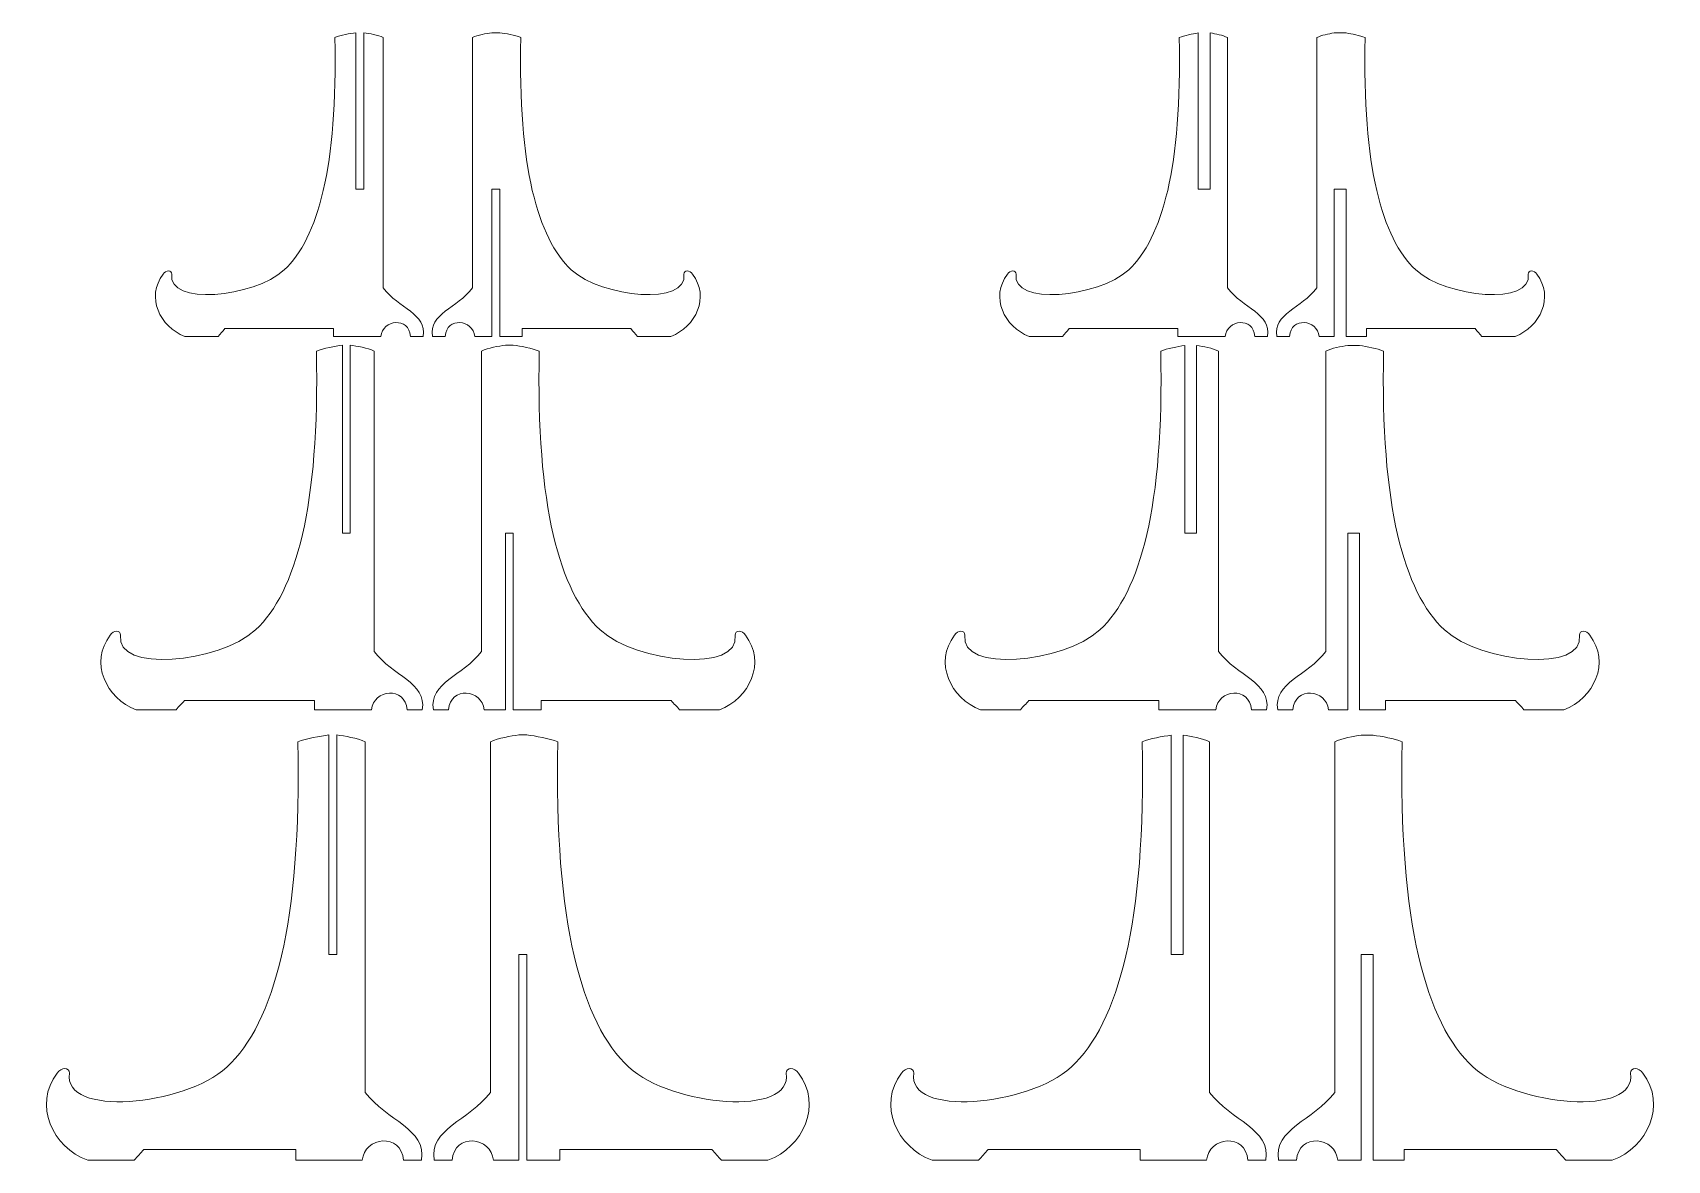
# Model space of a CAD drawing. Header units: millimetres. Extents: x -1046 to 482, y -434 to 540.
# Drawn here: x -325 to 482, y -434 to 122 of the extents above; entities that cross this region are included whole.
import ezdxf

# ---------------------------------------------------------------- set-up
doc = ezdxf.new("R2010")
doc.units = ezdxf.units.MM
doc.header["$MEASUREMENT"] = 0
doc.layers.add('Layer 1', color=7, linetype='Continuous')

msp = doc.modelspace()

# ---------------------------------------------------------------- linework, layer by layer
at = {"layer": 'Layer 1', "color": 250, "lineweight": 20}
for points, knots in [([(-161.6836, 45.0517), (-161.6836, 45.0517), (-161.6836, 122.3765), (-161.6836, 122.3765), (-161.6836, 122.3765), (-158.9373, 122.015), (-154.7551, 121.2478), (-152.1621, 120.0112), (-152.1621, 120.0112), (-152.1621, 78.7942), (-152.1621, 37.5773), (-152.1621, -3.6393), (-152.1621, -3.6393), (-144.6711, -13.6653), (-130.4627, -16.3598), (-132.3821, -27.5618), (-132.3821, -27.5618), (-134.4786, -27.5618), (-136.5752, -27.5618), (-138.6717, -27.5618), (-138.6717, -27.5618), (-139.3157, -17.7958), (-152.5412, -19.1718), (-153.2361, -27.5718), (-153.2361, -27.5718), (-156.9177, -27.5718), (-160.5997, -27.5718), (-164.2817, -27.5718), (-164.2817, -27.5718), (-166.2247, -27.5718), (-174.7651, -27.5718), (-176.7082, -27.5718), (-176.7082, -27.5718), (-176.7082, -26.2937), (-176.7082, -25.0152), (-176.7082, -23.7367), (-176.7082, -23.7367), (-194.5552, -23.7367), (-212.4022, -23.7367), (-230.2492, -23.7367), (-230.2492, -23.7367), (-231.3746, -25.2197), (-232.4992, -26.0888), (-233.6242, -27.5718), (-233.6242, -27.5718), (-239.0961, -27.5718), (-244.5677, -27.5718), (-250.0396, -27.5718), (-250.0396, -27.5718), (-262.4447, -22.9703), (-269.4426, -7.9857), (-260.7782, 3.1107), (-260.7782, 3.1107), (-259.4042, 5.3728), (-256.5337, 5.2203), (-256.4827, 3.1107), (-256.4827, 3.1107), (-258.8597, -12.4598), (-216.2232, -8.4833), (-200.9472, 5.2583), (-200.9472, 5.2583), (-184.2612, 21.1143), (-174.6262, 55.8797), (-175.9411, 120.0112), (-175.9411, 120.0112), (-173.0698, 121.161), (-168.5955, 121.9738), (-165.5836, 122.3629), (-165.5836, 122.3629), (-165.5836, 122.3629), (-165.5836, 45.0517), (-165.5836, 45.0517), (-165.5836, 45.0517), (-164.2836, 45.0517), (-162.9836, 45.0517), (-161.6836, 45.0517)], [0, 0, 0, 0, 0.05, 0.05, 0.05, 0.05, 0.1, 0.1, 0.1, 0.1, 0.15, 0.15, 0.15, 0.15, 0.2, 0.2, 0.2, 0.2, 0.25, 0.25, 0.25, 0.25, 0.3, 0.3, 0.3, 0.3, 0.35, 0.35, 0.35, 0.35, 0.4, 0.4, 0.4, 0.4, 0.45, 0.45, 0.45, 0.45, 0.5, 0.5, 0.5, 0.5, 0.55, 0.55, 0.55, 0.55, 0.6, 0.6, 0.6, 0.6, 0.65, 0.65, 0.65, 0.65, 0.7, 0.7, 0.7, 0.7, 0.75, 0.75, 0.75, 0.75, 0.8, 0.8, 0.8, 0.8, 0.85, 0.85, 0.85, 0.85, 0.9, 0.9, 0.9, 0.9, 1, 1, 1, 1]), ([(-98.5279, 122.3765), (-101.2743, 122.0149), (-105.4563, 121.2479), (-108.0496, 120.0112), (-108.0496, 120.0112), (-108.0496, 78.7943), (-108.0496, 37.5773), (-108.0496, -3.6393), (-108.0496, -3.6393), (-115.5406, -13.6654), (-129.7487, -16.3599), (-127.8296, -27.5619), (-127.8296, -27.5619), (-125.7331, -27.5619), (-123.6362, -27.5619), (-121.5397, -27.5619), (-121.5397, -27.5619), (-120.8957, -17.7958), (-107.6702, -19.1718), (-106.9756, -27.5718), (-106.9756, -27.5718), (-106.9756, -27.5718), (-98.5279, -27.5718), (-98.5279, -27.5718), (-98.5279, -27.5718), (-98.5279, -27.5718), (-98.5279, 45.0517), (-98.5279, 45.0517), (-98.5279, 45.0517), (-98.5279, 45.0517), (-94.6279, 45.0517), (-94.6279, 45.0517), (-94.6279, 45.0517), (-94.6279, 45.0517), (-94.6279, -27.5718), (-94.6279, -27.5718), (-94.6279, -27.5718), (-94.6279, -27.5718), (-83.5032, -27.5718), (-83.5032, -27.5718), (-83.5032, -27.5718), (-83.5032, -26.2938), (-83.5032, -25.0153), (-83.5032, -23.7366), (-83.5032, -23.7366), (-65.6562, -23.7366), (-47.8092, -23.7366), (-29.9622, -23.7366), (-29.9622, -23.7366), (-28.8371, -25.2196), (-27.7122, -26.0888), (-26.5872, -27.5718), (-26.5872, -27.5718), (-21.1156, -27.5718), (-15.6437, -27.5718), (-10.1721, -27.5718), (-10.1721, -27.5718), (2.2333, -22.9702), (9.2309, -7.9856), (0.5668, 3.1108), (0.5668, 3.1108), (-0.8072, 5.3729), (-3.6777, 5.2203), (-3.7287, 3.1108), (-3.7287, 3.1108), (-1.3517, -12.4597), (-43.9882, -8.4833), (-59.2642, 5.2582), (-59.2642, 5.2582), (-75.9502, 21.1144), (-85.5852, 55.8797), (-84.2706, 120.0112), (-84.2706, 120.0112), (-87.1419, 121.161), (-91.616, 121.9736), (-94.6279, 122.3628), (-94.6279, 122.3628), (-94.6279, 122.3628), (-98.5279, 122.3765), (-98.5279, 122.3765)], [0, 0, 0, 0, 0.04761905, 0.04761905, 0.04761905, 0.04761905, 0.0952381, 0.0952381, 0.0952381, 0.0952381, 0.14285714, 0.14285714, 0.14285714, 0.14285714, 0.19047619, 0.19047619, 0.19047619, 0.19047619, 0.23809524, 0.23809524, 0.23809524, 0.23809524, 0.28571429, 0.28571429, 0.28571429, 0.28571429, 0.33333333, 0.33333333, 0.33333333, 0.33333333, 0.38095238, 0.38095238, 0.38095238, 0.38095238, 0.42857143, 0.42857143, 0.42857143, 0.42857143, 0.47619048, 0.47619048, 0.47619048, 0.47619048, 0.52380952, 0.52380952, 0.52380952, 0.52380952, 0.57142857, 0.57142857, 0.57142857, 0.57142857, 0.61904762, 0.61904762, 0.61904762, 0.61904762, 0.66666667, 0.66666667, 0.66666667, 0.66666667, 0.71428571, 0.71428571, 0.71428571, 0.71428571, 0.76190476, 0.76190476, 0.76190476, 0.76190476, 0.80952381, 0.80952381, 0.80952381, 0.80952381, 0.85714286, 0.85714286, 0.85714286, 0.85714286, 0.9047619, 0.9047619, 0.9047619, 0.9047619, 1, 1, 1, 1]), ([(251.6563, 45.0517), (251.6563, 45.0517), (254.7462, 45.0517), (254.7462, 45.0517), (254.7462, 45.0517), (254.7462, 45.0517), (256.1513, 45.0517), (256.1513, 45.0517), (256.1513, 45.0517), (256.1513, 45.0517), (256.1513, 122.2356), (256.1513, 122.2356), (256.1513, 122.2356), (258.8386, 121.8324), (262.378, 121.1056), (264.6728, 120.0112), (264.6728, 120.0112), (264.6728, 78.7942), (264.6728, 37.5773), (264.6728, -3.6393), (264.6728, -3.6393), (272.1638, -13.6653), (286.3722, -16.3598), (284.4528, -27.5618), (284.4528, -27.5618), (282.3563, -27.5618), (280.2597, -27.5618), (278.1632, -27.5618), (278.1632, -27.5618), (277.5192, -17.7958), (264.2937, -19.1718), (263.5988, -27.5718), (263.5988, -27.5718), (259.9172, -27.5718), (256.2352, -27.5718), (252.5532, -27.5718), (252.5532, -27.5718), (250.6102, -27.5718), (242.0698, -27.5718), (240.1267, -27.5718), (240.1267, -27.5718), (240.1267, -26.2937), (240.1267, -25.0152), (240.1267, -23.7367), (240.1267, -23.7367), (222.2797, -23.7367), (204.4327, -23.7367), (186.5857, -23.7367), (186.5857, -23.7367), (185.4603, -25.2197), (184.3357, -26.0888), (183.2107, -27.5718), (183.2107, -27.5718), (177.7388, -27.5718), (172.2672, -27.5718), (166.7953, -27.5718), (166.7953, -27.5718), (154.3902, -22.9703), (147.3923, -7.9857), (156.0567, 3.1107), (156.0567, 3.1107), (157.4307, 5.3728), (160.3012, 5.2203), (160.3522, 3.1107), (160.3522, 3.1107), (157.9752, -12.4598), (200.6117, -8.4833), (215.8877, 5.2583), (215.8877, 5.2583), (232.5737, 21.1143), (242.2087, 55.8797), (240.8938, 120.0112), (240.8938, 120.0112), (243.4618, 121.0395), (247.3118, 121.7983), (250.2513, 122.2255), (250.2513, 122.2255), (250.2513, 122.2255), (250.2513, 45.0517), (250.2513, 45.0517), (250.2513, 45.0517), (250.2513, 45.0517), (251.6563, 45.0517), (251.6563, 45.0517)], [0, 0, 0, 0, 0.04545455, 0.04545455, 0.04545455, 0.04545455, 0.09090909, 0.09090909, 0.09090909, 0.09090909, 0.13636364, 0.13636364, 0.13636364, 0.13636364, 0.18181818, 0.18181818, 0.18181818, 0.18181818, 0.22727273, 0.22727273, 0.22727273, 0.22727273, 0.27272727, 0.27272727, 0.27272727, 0.27272727, 0.31818182, 0.31818182, 0.31818182, 0.31818182, 0.36363636, 0.36363636, 0.36363636, 0.36363636, 0.40909091, 0.40909091, 0.40909091, 0.40909091, 0.45454545, 0.45454545, 0.45454545, 0.45454545, 0.5, 0.5, 0.5, 0.5, 0.54545455, 0.54545455, 0.54545455, 0.54545455, 0.59090909, 0.59090909, 0.59090909, 0.59090909, 0.63636364, 0.63636364, 0.63636364, 0.63636364, 0.68181818, 0.68181818, 0.68181818, 0.68181818, 0.72727273, 0.72727273, 0.72727273, 0.72727273, 0.77272727, 0.77272727, 0.77272727, 0.77272727, 0.81818182, 0.81818182, 0.81818182, 0.81818182, 0.86363636, 0.86363636, 0.86363636, 0.86363636, 0.90909091, 0.90909091, 0.90909091, 0.90909091, 1, 1, 1, 1]), ([(317.307, 122.2355), (314.6197, 121.8323), (311.0803, 121.1056), (308.7853, 120.0112), (308.7853, 120.0112), (308.7853, 78.7942), (308.7853, 37.5773), (308.7853, -3.6393), (308.7853, -3.6393), (301.2943, -13.6653), (287.0862, -16.3598), (289.0053, -27.5618), (289.0053, -27.5618), (291.1018, -27.5618), (293.1987, -27.5618), (295.2952, -27.5618), (295.2952, -27.5618), (295.9392, -17.7958), (309.1647, -19.1718), (309.8593, -27.5718), (309.8593, -27.5718), (309.8593, -27.5718), (317.307, -27.5718), (317.307, -27.5718), (317.307, -27.5718), (317.307, -27.5718), (317.307, 45.0517), (317.307, 45.0517), (317.307, 45.0517), (317.307, 45.0517), (323.207, 45.0517), (323.207, 45.0517), (323.207, 45.0517), (323.207, 45.0517), (323.207, -27.5718), (323.207, -27.5718), (323.207, -27.5718), (323.207, -27.5718), (333.3317, -27.5718), (333.3317, -27.5718), (333.3317, -27.5718), (333.3317, -26.2937), (333.3317, -25.0152), (333.3317, -23.7367), (333.3317, -23.7367), (351.1787, -23.7367), (369.0257, -23.7367), (386.8727, -23.7367), (386.8727, -23.7367), (387.9978, -25.2197), (389.1227, -26.0888), (390.2477, -27.5718), (390.2477, -27.5718), (395.7193, -27.5718), (401.1912, -27.5718), (406.6628, -27.5718), (406.6628, -27.5718), (419.0682, -22.9703), (426.0658, -7.9857), (417.4017, 3.1107), (417.4017, 3.1107), (416.0277, 5.3728), (413.1572, 5.2203), (413.1062, 3.1107), (413.1062, 3.1107), (415.4832, -12.4598), (372.8467, -8.4833), (357.5707, 5.2583), (357.5707, 5.2583), (340.8847, 21.1143), (331.2497, 55.8797), (332.5643, 120.0112), (332.5643, 120.0112), (329.9964, 121.0395), (326.1465, 121.7983), (323.207, 122.2255), (323.207, 122.2255), (323.207, 122.2255), (317.307, 122.2355), (317.307, 122.2355)], [0, 0, 0, 0, 0.04761905, 0.04761905, 0.04761905, 0.04761905, 0.0952381, 0.0952381, 0.0952381, 0.0952381, 0.14285714, 0.14285714, 0.14285714, 0.14285714, 0.19047619, 0.19047619, 0.19047619, 0.19047619, 0.23809524, 0.23809524, 0.23809524, 0.23809524, 0.28571429, 0.28571429, 0.28571429, 0.28571429, 0.33333333, 0.33333333, 0.33333333, 0.33333333, 0.38095238, 0.38095238, 0.38095238, 0.38095238, 0.42857143, 0.42857143, 0.42857143, 0.42857143, 0.47619048, 0.47619048, 0.47619048, 0.47619048, 0.52380952, 0.52380952, 0.52380952, 0.52380952, 0.57142857, 0.57142857, 0.57142857, 0.57142857, 0.61904762, 0.61904762, 0.61904762, 0.61904762, 0.66666667, 0.66666667, 0.66666667, 0.66666667, 0.71428571, 0.71428571, 0.71428571, 0.71428571, 0.76190476, 0.76190476, 0.76190476, 0.76190476, 0.80952381, 0.80952381, 0.80952381, 0.80952381, 0.85714286, 0.85714286, 0.85714286, 0.85714286, 0.9047619, 0.9047619, 0.9047619, 0.9047619, 1, 1, 1, 1]), ([(-168.3892, -124.7571), (-168.3892, -124.7571), (-168.3892, -31.9226), (-168.3892, -31.9226), (-168.3892, -31.9226), (-168.3892, -31.9226), (-168.4853, -31.9226), (-168.4853, -31.9226), (-168.4853, -31.9226), (-168.4853, -31.9226), (-168.4853, -31.9053), (-168.4853, -31.9053), (-168.4853, -31.9053), (-165.2159, -32.3096), (-159.8423, -33.2468), (-156.5734, -34.8057), (-156.5734, -34.8057), (-156.5734, -84.2661), (-156.5734, -133.7264), (-156.5734, -183.1863), (-156.5734, -183.1863), (-147.5842, -195.2175), (-130.5341, -198.4509), (-132.8374, -211.8933), (-132.8374, -211.8933), (-135.3532, -211.8933), (-137.8691, -211.8933), (-140.3849, -211.8933), (-140.3849, -211.8933), (-141.1577, -200.1741), (-157.0283, -201.8253), (-157.8622, -211.9053), (-157.8622, -211.9053), (-162.2801, -211.9053), (-166.6985, -211.9053), (-171.1169, -211.9053), (-171.1169, -211.9053), (-173.4485, -211.9053), (-183.697, -211.9053), (-186.0287, -211.9053), (-186.0287, -211.9053), (-186.0287, -210.3716), (-186.0287, -208.8374), (-186.0287, -207.3032), (-186.0287, -207.3032), (-207.4451, -207.3032), (-228.8615, -207.3032), (-250.2779, -207.3032), (-250.2779, -207.3032), (-251.6284, -209.0828), (-252.9779, -210.1257), (-254.3279, -211.9053), (-254.3279, -211.9053), (-260.8942, -211.9053), (-267.4601, -211.9053), (-274.0264, -211.9053), (-274.0264, -211.9053), (-288.9125, -206.3835), (-297.31, -188.402), (-286.9127, -175.0863), (-286.9127, -175.0863), (-285.2639, -172.3718), (-281.8193, -172.5548), (-281.7581, -175.0863), (-281.7581, -175.0863), (-284.6105, -193.7709), (-233.4467, -188.9991), (-215.1155, -172.5092), (-215.1155, -172.5092), (-195.0923, -153.482), (-183.5303, -111.7635), (-185.1082, -34.8057), (-185.1082, -34.8057), (-181.5363, -33.3754), (-175.8974, -32.3797), (-172.2892, -31.9344), (-172.2892, -31.9344), (-172.2892, -31.9344), (-172.2892, -124.7571), (-172.2892, -124.7571), (-172.2892, -124.7571), (-170.9892, -124.7571), (-169.6892, -124.7571), (-168.3892, -124.7571)], [0, 0, 0, 0, 0.04545455, 0.04545455, 0.04545455, 0.04545455, 0.09090909, 0.09090909, 0.09090909, 0.09090909, 0.13636364, 0.13636364, 0.13636364, 0.13636364, 0.18181818, 0.18181818, 0.18181818, 0.18181818, 0.22727273, 0.22727273, 0.22727273, 0.22727273, 0.27272727, 0.27272727, 0.27272727, 0.27272727, 0.31818182, 0.31818182, 0.31818182, 0.31818182, 0.36363636, 0.36363636, 0.36363636, 0.36363636, 0.40909091, 0.40909091, 0.40909091, 0.40909091, 0.45454545, 0.45454545, 0.45454545, 0.45454545, 0.5, 0.5, 0.5, 0.5, 0.54545455, 0.54545455, 0.54545455, 0.54545455, 0.59090909, 0.59090909, 0.59090909, 0.59090909, 0.63636364, 0.63636364, 0.63636364, 0.63636364, 0.68181818, 0.68181818, 0.68181818, 0.68181818, 0.72727273, 0.72727273, 0.72727273, 0.72727273, 0.77272727, 0.77272727, 0.77272727, 0.77272727, 0.81818182, 0.81818182, 0.81818182, 0.81818182, 0.86363636, 0.86363636, 0.86363636, 0.86363636, 0.90909091, 0.90909091, 0.90909091, 0.90909091, 1, 1, 1, 1]), ([(-91.8223, -31.9054), (-95.0917, -32.3091), (-100.3691, -33.2465), (-103.6383, -34.8058), (-103.6383, -34.8058), (-103.6383, -84.2661), (-103.6383, -133.7262), (-103.6383, -183.1864), (-103.6383, -183.1864), (-112.6275, -195.2176), (-129.6773, -198.451), (-127.3741, -211.8932), (-127.3741, -211.8932), (-124.8583, -211.8932), (-122.3423, -211.8932), (-119.8264, -211.8932), (-119.8264, -211.8932), (-119.0537, -200.174), (-103.1831, -201.8254), (-102.3494, -211.9054), (-102.3494, -211.9054), (-102.3494, -211.9054), (-91.8223, -211.9054), (-91.8223, -211.9054), (-91.8223, -211.9054), (-91.8223, -211.9054), (-91.8223, -124.7572), (-91.8223, -124.7572), (-91.8223, -124.7572), (-91.8223, -124.7572), (-87.9222, -124.7572), (-87.9222, -124.7572), (-87.9222, -124.7572), (-87.9222, -124.7572), (-87.9222, -211.9054), (-87.9222, -211.9054), (-87.9222, -211.9054), (-87.9222, -211.9054), (-74.1827, -211.9054), (-74.1827, -211.9054), (-74.1827, -211.9054), (-74.1827, -210.3713), (-74.1827, -208.8373), (-74.1827, -207.303), (-74.1827, -207.303), (-52.7662, -207.303), (-31.3497, -207.303), (-9.9335, -207.303), (-9.9335, -207.303), (-8.5833, -209.0827), (-7.2336, -210.1258), (-5.8834, -211.9054), (-5.8834, -211.9054), (0.6828, -211.9054), (7.2488, -211.9054), (13.8149, -211.9054), (13.8149, -211.9054), (28.701, -206.3836), (37.0986, -188.4019), (26.7015, -175.0864), (26.7015, -175.0864), (25.0524, -172.3715), (21.608, -172.5545), (21.5467, -175.0864), (21.5467, -175.0864), (24.3992, -193.771), (-26.7647, -188.9992), (-45.0958, -172.5091), (-45.0958, -172.5091), (-65.119, -153.4817), (-76.681, -111.7634), (-75.1033, -34.8058), (-75.1033, -34.8058), (-78.7069, -33.3626), (-84.3185, -32.3444), (-87.922, -31.9051), (-87.922, -31.9051), (-87.922, -31.9051), (-91.8223, -31.9054), (-91.8223, -31.9054)], [0, 0, 0, 0, 0.04761905, 0.04761905, 0.04761905, 0.04761905, 0.0952381, 0.0952381, 0.0952381, 0.0952381, 0.14285714, 0.14285714, 0.14285714, 0.14285714, 0.19047619, 0.19047619, 0.19047619, 0.19047619, 0.23809524, 0.23809524, 0.23809524, 0.23809524, 0.28571429, 0.28571429, 0.28571429, 0.28571429, 0.33333333, 0.33333333, 0.33333333, 0.33333333, 0.38095238, 0.38095238, 0.38095238, 0.38095238, 0.42857143, 0.42857143, 0.42857143, 0.42857143, 0.47619048, 0.47619048, 0.47619048, 0.47619048, 0.52380952, 0.52380952, 0.52380952, 0.52380952, 0.57142857, 0.57142857, 0.57142857, 0.57142857, 0.61904762, 0.61904762, 0.61904762, 0.61904762, 0.66666667, 0.66666667, 0.66666667, 0.66666667, 0.71428571, 0.71428571, 0.71428571, 0.71428571, 0.76190476, 0.76190476, 0.76190476, 0.76190476, 0.80952381, 0.80952381, 0.80952381, 0.80952381, 0.85714286, 0.85714286, 0.85714286, 0.85714286, 0.9047619, 0.9047619, 0.9047619, 0.9047619, 1, 1, 1, 1]), ([(244.6417, -124.7571), (244.6417, -124.7571), (248.3496, -124.7571), (248.3496, -124.7571), (248.3496, -124.7571), (248.3496, -124.7571), (249.4457, -124.7571), (249.4457, -124.7571), (249.4457, -124.7571), (249.4457, -124.7571), (249.4457, -32.0506), (249.4457, -32.0506), (249.4457, -32.0506), (252.7257, -32.5135), (257.3362, -33.4106), (260.2615, -34.8057), (260.2615, -34.8057), (260.2615, -84.2661), (260.2615, -133.7264), (260.2615, -183.1863), (260.2615, -183.1863), (269.2507, -195.2175), (286.3008, -198.4509), (283.9975, -211.8933), (283.9975, -211.8933), (281.4817, -211.8933), (278.9658, -211.8933), (276.45, -211.8933), (276.45, -211.8933), (275.6772, -200.1741), (259.8066, -201.8253), (258.9727, -211.9053), (258.9727, -211.9053), (254.5548, -211.9053), (250.1364, -211.9053), (245.718, -211.9053), (245.718, -211.9053), (243.3864, -211.9053), (233.1379, -211.9053), (230.8062, -211.9053), (230.8062, -211.9053), (230.8062, -210.3716), (230.8062, -208.8374), (230.8062, -207.3032), (230.8062, -207.3032), (209.3898, -207.3032), (187.9734, -207.3032), (166.557, -207.3032), (166.557, -207.3032), (165.2065, -209.0828), (163.857, -210.1257), (162.507, -211.9053), (162.507, -211.9053), (155.9407, -211.9053), (149.3748, -211.9053), (142.8085, -211.9053), (142.8085, -211.9053), (127.9224, -206.3835), (119.5249, -188.402), (129.9222, -175.0863), (129.9222, -175.0863), (131.571, -172.3718), (135.0156, -172.5548), (135.0768, -175.0863), (135.0768, -175.0863), (132.2244, -193.7709), (183.3882, -188.9991), (201.7194, -172.5092), (201.7194, -172.5092), (221.7426, -153.482), (233.3046, -111.7635), (231.7267, -34.8057), (231.7267, -34.8057), (234.9833, -33.5017), (239.9582, -32.5589), (243.5457, -32.0651), (243.5457, -32.0651), (243.5457, -32.0651), (243.5457, -124.7571), (243.5457, -124.7571), (243.5457, -124.7571), (243.5457, -124.7571), (244.6417, -124.7571), (244.6417, -124.7571)], [0, 0, 0, 0, 0.04545455, 0.04545455, 0.04545455, 0.04545455, 0.09090909, 0.09090909, 0.09090909, 0.09090909, 0.13636364, 0.13636364, 0.13636364, 0.13636364, 0.18181818, 0.18181818, 0.18181818, 0.18181818, 0.22727273, 0.22727273, 0.22727273, 0.22727273, 0.27272727, 0.27272727, 0.27272727, 0.27272727, 0.31818182, 0.31818182, 0.31818182, 0.31818182, 0.36363636, 0.36363636, 0.36363636, 0.36363636, 0.40909091, 0.40909091, 0.40909091, 0.40909091, 0.45454545, 0.45454545, 0.45454545, 0.45454545, 0.5, 0.5, 0.5, 0.5, 0.54545455, 0.54545455, 0.54545455, 0.54545455, 0.59090909, 0.59090909, 0.59090909, 0.59090909, 0.63636364, 0.63636364, 0.63636364, 0.63636364, 0.68181818, 0.68181818, 0.68181818, 0.68181818, 0.72727273, 0.72727273, 0.72727273, 0.72727273, 0.77272727, 0.77272727, 0.77272727, 0.77272727, 0.81818182, 0.81818182, 0.81818182, 0.81818182, 0.86363636, 0.86363636, 0.86363636, 0.86363636, 0.90909091, 0.90909091, 0.90909091, 0.90909091, 1, 1, 1, 1]), ([(324.0126, -32.0506), (320.7327, -32.5135), (316.1221, -33.4107), (313.1965, -34.8057), (313.1965, -34.8057), (313.1965, -84.2661), (313.1965, -133.7264), (313.1965, -183.1863), (313.1965, -183.1863), (304.2073, -195.2175), (287.1576, -198.4509), (289.4605, -211.8933), (289.4605, -211.8933), (291.9763, -211.8933), (294.4926, -211.8933), (297.0084, -211.8933), (297.0084, -211.8933), (297.7812, -200.1741), (313.6518, -201.8253), (314.4853, -211.9053), (314.4853, -211.9053), (314.4853, -211.9053), (324.0126, -211.9053), (324.0126, -211.9053), (324.0126, -211.9053), (324.0126, -211.9053), (324.0126, -124.7571), (324.0126, -124.7571), (324.0126, -124.7571), (324.0126, -124.7571), (329.9126, -124.7571), (329.9126, -124.7571), (329.9126, -124.7571), (329.9126, -124.7571), (329.9126, -211.9053), (329.9126, -211.9053), (329.9126, -211.9053), (329.9126, -211.9053), (342.6522, -211.9053), (342.6522, -211.9053), (342.6522, -211.9053), (342.6522, -210.3716), (342.6522, -208.8374), (342.6522, -207.3032), (342.6522, -207.3032), (364.0686, -207.3032), (385.485, -207.3032), (406.9014, -207.3032), (406.9014, -207.3032), (408.2515, -209.0828), (409.6014, -210.1257), (410.9514, -211.9053), (410.9514, -211.9053), (417.5173, -211.9053), (424.0836, -211.9053), (430.6495, -211.9053), (430.6495, -211.9053), (445.536, -206.3835), (453.9331, -188.402), (443.5362, -175.0863), (443.5362, -175.0863), (441.8874, -172.3718), (438.4428, -172.5548), (438.3816, -175.0863), (438.3816, -175.0863), (441.234, -193.7709), (390.0702, -188.9991), (371.739, -172.5092), (371.739, -172.5092), (351.7158, -153.482), (340.1538, -111.7635), (341.7313, -34.8057), (341.7313, -34.8057), (338.4748, -33.5017), (333.5001, -32.5589), (329.9126, -32.0652), (329.9126, -32.0652), (329.9126, -32.0652), (324.0126, -32.0506), (324.0126, -32.0506)], [0, 0, 0, 0, 0.04761905, 0.04761905, 0.04761905, 0.04761905, 0.0952381, 0.0952381, 0.0952381, 0.0952381, 0.14285714, 0.14285714, 0.14285714, 0.14285714, 0.19047619, 0.19047619, 0.19047619, 0.19047619, 0.23809524, 0.23809524, 0.23809524, 0.23809524, 0.28571429, 0.28571429, 0.28571429, 0.28571429, 0.33333333, 0.33333333, 0.33333333, 0.33333333, 0.38095238, 0.38095238, 0.38095238, 0.38095238, 0.42857143, 0.42857143, 0.42857143, 0.42857143, 0.47619048, 0.47619048, 0.47619048, 0.47619048, 0.52380952, 0.52380952, 0.52380952, 0.52380952, 0.57142857, 0.57142857, 0.57142857, 0.57142857, 0.61904762, 0.61904762, 0.61904762, 0.61904762, 0.66666667, 0.66666667, 0.66666667, 0.66666667, 0.71428571, 0.71428571, 0.71428571, 0.71428571, 0.76190476, 0.76190476, 0.76190476, 0.76190476, 0.80952381, 0.80952381, 0.80952381, 0.80952381, 0.85714286, 0.85714286, 0.85714286, 0.85714286, 0.9047619, 0.9047619, 0.9047619, 0.9047619, 1, 1, 1, 1]), ([(-178.9949, -332.6659), (-178.9949, -332.6659), (-175.0949, -332.6659), (-175.0949, -332.6659), (-175.0949, -332.6659), (-175.0949, -332.6659), (-175.0949, -224.359), (-175.0949, -224.359), (-175.0949, -224.359), (-171.2806, -224.8307), (-164.7984, -225.9039), (-160.9847, -227.7226), (-160.9847, -227.7226), (-160.9847, -285.4264), (-160.9847, -343.1301), (-160.9847, -400.8333), (-160.9847, -400.8333), (-150.4973, -414.8697), (-130.6055, -418.642), (-133.2927, -434.3248), (-133.2927, -434.3248), (-136.2278, -434.3248), (-139.163, -434.3248), (-142.0981, -434.3248), (-142.0981, -434.3248), (-142.9997, -420.6524), (-161.5154, -422.5788), (-162.4883, -434.3388), (-162.4883, -434.3388), (-167.6425, -434.3388), (-172.7973, -434.3388), (-177.9521, -434.3388), (-177.9521, -434.3388), (-180.6723, -434.3388), (-192.6289, -434.3388), (-195.3492, -434.3388), (-195.3492, -434.3388), (-195.3492, -432.5495), (-195.3492, -430.7596), (-195.3492, -428.9697), (-195.3492, -428.9697), (-220.335, -428.9697), (-245.3208, -428.9697), (-270.3066, -428.9697), (-270.3066, -428.9697), (-271.8822, -431.0459), (-273.4566, -432.2626), (-275.0316, -434.3388), (-275.0316, -434.3388), (-282.6923, -434.3388), (-290.3525, -434.3388), (-298.0132, -434.3388), (-298.0132, -434.3388), (-315.3803, -427.8967), (-325.1774, -406.9183), (-313.0472, -391.3833), (-313.0472, -391.3833), (-311.1236, -388.2164), (-307.1049, -388.4299), (-307.0335, -391.3833), (-307.0335, -391.3833), (-310.3613, -413.182), (-250.6702, -407.6149), (-229.2838, -388.3767), (-229.2838, -388.3767), (-205.9234, -366.1783), (-192.4344, -317.5067), (-194.2753, -227.7226), (-194.2753, -227.7226), (-190.0711, -226.0391), (-183.1991, -224.8715), (-178.9949, -224.359), (-178.9949, -224.359), (-178.9949, -224.359), (-178.9949, -332.6659), (-178.9949, -332.6659)], [0, 0, 0, 0, 0.05, 0.05, 0.05, 0.05, 0.1, 0.1, 0.1, 0.1, 0.15, 0.15, 0.15, 0.15, 0.2, 0.2, 0.2, 0.2, 0.25, 0.25, 0.25, 0.25, 0.3, 0.3, 0.3, 0.3, 0.35, 0.35, 0.35, 0.35, 0.4, 0.4, 0.4, 0.4, 0.45, 0.45, 0.45, 0.45, 0.5, 0.5, 0.5, 0.5, 0.55, 0.55, 0.55, 0.55, 0.6, 0.6, 0.6, 0.6, 0.65, 0.65, 0.65, 0.65, 0.7, 0.7, 0.7, 0.7, 0.75, 0.75, 0.75, 0.75, 0.8, 0.8, 0.8, 0.8, 0.85, 0.85, 0.85, 0.85, 0.9, 0.9, 0.9, 0.9, 1, 1, 1, 1]), ([(-85.1168, -224.3388), (-88.9311, -224.8105), (-95.413, -225.9039), (-99.2272, -227.7226), (-99.2272, -227.7226), (-99.2272, -285.4264), (-99.2272, -343.1301), (-99.2272, -400.8333), (-99.2272, -400.8333), (-109.7146, -414.8697), (-129.6059, -418.642), (-126.9192, -434.3248), (-126.9192, -434.3248), (-123.9841, -434.3248), (-121.0484, -434.3248), (-118.1133, -434.3248), (-118.1133, -434.3248), (-117.2117, -420.6524), (-98.696, -422.5788), (-97.7236, -434.3388), (-97.7236, -434.3388), (-97.7236, -434.3388), (-85.1168, -434.3388), (-85.1168, -434.3388), (-85.1168, -434.3388), (-85.1168, -434.3388), (-85.1168, -332.6659), (-85.1168, -332.6659), (-85.1168, -332.6659), (-85.1168, -332.6659), (-81.2168, -332.6659), (-81.2168, -332.6659), (-81.2168, -332.6659), (-81.2168, -332.6659), (-81.2168, -434.3388), (-81.2168, -434.3388), (-81.2168, -434.3388), (-81.2168, -434.3388), (-64.8622, -434.3388), (-64.8622, -434.3388), (-64.8622, -434.3388), (-64.8622, -432.5495), (-64.8622, -430.7596), (-64.8622, -428.9697), (-64.8622, -428.9697), (-39.8764, -428.9697), (-14.8906, -428.9697), (10.0952, -428.9697), (10.0952, -428.9697), (11.6703, -431.0459), (13.2452, -432.2626), (14.8202, -434.3388), (14.8202, -434.3388), (22.4804, -434.3388), (30.1411, -434.3388), (37.8013, -434.3388), (37.8013, -434.3388), (55.1689, -427.8967), (64.9655, -406.9183), (52.8358, -391.3833), (52.8358, -391.3833), (50.9122, -388.2164), (46.8935, -388.4299), (46.8221, -391.3833), (46.8221, -391.3833), (50.1499, -413.182), (-9.5412, -407.6149), (-30.9276, -388.3767), (-30.9276, -388.3767), (-54.288, -366.1783), (-67.777, -317.5067), (-65.9366, -227.7226), (-65.9366, -227.7226), (-70.1408, -226.0391), (-77.0126, -224.8513), (-81.2168, -224.3388), (-81.2168, -224.3388), (-81.2168, -224.3388), (-85.1168, -224.3388), (-85.1168, -224.3388)], [0, 0, 0, 0, 0.04761905, 0.04761905, 0.04761905, 0.04761905, 0.0952381, 0.0952381, 0.0952381, 0.0952381, 0.14285714, 0.14285714, 0.14285714, 0.14285714, 0.19047619, 0.19047619, 0.19047619, 0.19047619, 0.23809524, 0.23809524, 0.23809524, 0.23809524, 0.28571429, 0.28571429, 0.28571429, 0.28571429, 0.33333333, 0.33333333, 0.33333333, 0.33333333, 0.38095238, 0.38095238, 0.38095238, 0.38095238, 0.42857143, 0.42857143, 0.42857143, 0.42857143, 0.47619048, 0.47619048, 0.47619048, 0.47619048, 0.52380952, 0.52380952, 0.52380952, 0.52380952, 0.57142857, 0.57142857, 0.57142857, 0.57142857, 0.61904762, 0.61904762, 0.61904762, 0.61904762, 0.66666667, 0.66666667, 0.66666667, 0.66666667, 0.71428571, 0.71428571, 0.71428571, 0.71428571, 0.76190476, 0.76190476, 0.76190476, 0.76190476, 0.80952381, 0.80952381, 0.80952381, 0.80952381, 0.85714286, 0.85714286, 0.85714286, 0.85714286, 0.9047619, 0.9047619, 0.9047619, 0.9047619, 1, 1, 1, 1]), ([(237.6271, -332.6659), (237.6271, -332.6659), (241.953, -332.6659), (241.953, -332.6659), (241.953, -332.6659), (241.953, -332.6659), (242.7401, -332.6659), (242.7401, -332.6659), (242.7401, -332.6659), (242.7401, -332.6659), (242.7401, -224.4406), (242.7401, -224.4406), (242.7401, -224.4406), (246.5853, -224.9583), (252.2885, -226.0241), (255.8502, -227.7226), (255.8502, -227.7226), (255.8502, -285.4264), (255.8502, -343.1301), (255.8502, -400.8333), (255.8502, -400.8333), (266.3376, -414.8697), (286.2294, -418.642), (283.5422, -434.3248), (283.5422, -434.3248), (280.6071, -434.3248), (277.6719, -434.3248), (274.7368, -434.3248), (274.7368, -434.3248), (273.8352, -420.6524), (255.3195, -422.5788), (254.3466, -434.3388), (254.3466, -434.3388), (249.1924, -434.3388), (244.0376, -434.3388), (238.8828, -434.3388), (238.8828, -434.3388), (236.1626, -434.3388), (224.206, -434.3388), (221.4857, -434.3388), (221.4857, -434.3388), (221.4857, -432.5495), (221.4857, -430.7596), (221.4857, -428.9697), (221.4857, -428.9697), (196.4999, -428.9697), (171.5141, -428.9697), (146.5283, -428.9697), (146.5283, -428.9697), (144.9527, -431.0459), (143.3783, -432.2626), (141.8033, -434.3388), (141.8033, -434.3388), (134.1426, -434.3388), (126.4824, -434.3388), (118.8217, -434.3388), (118.8217, -434.3388), (101.4546, -427.8967), (91.6575, -406.9183), (103.7877, -391.3833), (103.7877, -391.3833), (105.7113, -388.2164), (109.73, -388.4299), (109.8014, -391.3833), (109.8014, -391.3833), (106.4736, -413.182), (166.1647, -407.6149), (187.5511, -388.3767), (187.5511, -388.3767), (210.9115, -366.1783), (224.4005, -317.5067), (222.5596, -227.7226), (222.5596, -227.7226), (226.5101, -226.1407), (232.628, -225.0143), (236.8401, -224.4589), (236.8401, -224.4589), (236.8401, -224.4589), (236.8401, -332.6659), (236.8401, -332.6659), (236.8401, -332.6659), (236.8401, -332.6659), (237.6271, -332.6659), (237.6271, -332.6659)], [0, 0, 0, 0, 0.04545455, 0.04545455, 0.04545455, 0.04545455, 0.09090909, 0.09090909, 0.09090909, 0.09090909, 0.13636364, 0.13636364, 0.13636364, 0.13636364, 0.18181818, 0.18181818, 0.18181818, 0.18181818, 0.22727273, 0.22727273, 0.22727273, 0.22727273, 0.27272727, 0.27272727, 0.27272727, 0.27272727, 0.31818182, 0.31818182, 0.31818182, 0.31818182, 0.36363636, 0.36363636, 0.36363636, 0.36363636, 0.40909091, 0.40909091, 0.40909091, 0.40909091, 0.45454545, 0.45454545, 0.45454545, 0.45454545, 0.5, 0.5, 0.5, 0.5, 0.54545455, 0.54545455, 0.54545455, 0.54545455, 0.59090909, 0.59090909, 0.59090909, 0.59090909, 0.63636364, 0.63636364, 0.63636364, 0.63636364, 0.68181818, 0.68181818, 0.68181818, 0.68181818, 0.72727273, 0.72727273, 0.72727273, 0.72727273, 0.77272727, 0.77272727, 0.77272727, 0.77272727, 0.81818182, 0.81818182, 0.81818182, 0.81818182, 0.86363636, 0.86363636, 0.86363636, 0.86363636, 0.90909091, 0.90909091, 0.90909091, 0.90909091, 1, 1, 1, 1]), ([(330.7181, -224.4406), (326.8729, -224.9583), (321.1698, -226.0241), (317.6077, -227.7226), (317.6077, -227.7226), (317.6077, -285.4264), (317.6077, -343.1301), (317.6077, -400.8333), (317.6077, -400.8333), (307.1203, -414.8697), (287.229, -418.642), (289.9157, -434.3248), (289.9157, -434.3248), (292.8508, -434.3248), (295.7865, -434.3248), (298.7216, -434.3248), (298.7216, -434.3248), (299.6232, -420.6524), (318.1389, -422.5788), (319.1113, -434.3388), (319.1113, -434.3388), (319.1113, -434.3388), (330.7181, -434.3388), (330.7181, -434.3388), (330.7181, -434.3388), (330.7181, -434.3388), (330.7181, -332.6659), (330.7181, -332.6659), (330.7181, -332.6659), (330.7181, -332.6659), (336.6181, -332.6659), (336.6181, -332.6659), (336.6181, -332.6659), (336.6181, -332.6659), (336.6181, -434.3388), (336.6181, -434.3388), (336.6181, -434.3388), (336.6181, -434.3388), (351.9727, -434.3388), (351.9727, -434.3388), (351.9727, -434.3388), (351.9727, -432.5495), (351.9727, -430.7596), (351.9727, -428.9697), (351.9727, -428.9697), (376.9585, -428.9697), (401.9443, -428.9697), (426.9301, -428.9697), (426.9301, -428.9697), (428.5052, -431.0459), (430.0801, -432.2626), (431.6551, -434.3388), (431.6551, -434.3388), (439.3153, -434.3388), (446.976, -434.3388), (454.6362, -434.3388), (454.6362, -434.3388), (472.0038, -427.8967), (481.8004, -406.9183), (469.6707, -391.3833), (469.6707, -391.3833), (467.7471, -388.2164), (463.7284, -388.4299), (463.657, -391.3833), (463.657, -391.3833), (466.9848, -413.182), (407.2937, -407.6149), (385.9073, -388.3767), (385.9073, -388.3767), (362.5469, -366.1783), (349.0579, -317.5067), (350.8983, -227.7226), (350.8983, -227.7226), (346.9479, -226.1407), (340.8302, -225.0144), (336.6181, -224.459), (336.6181, -224.459), (336.6181, -224.459), (330.7181, -224.4406), (330.7181, -224.4406)], [0, 0, 0, 0, 0.04761905, 0.04761905, 0.04761905, 0.04761905, 0.0952381, 0.0952381, 0.0952381, 0.0952381, 0.14285714, 0.14285714, 0.14285714, 0.14285714, 0.19047619, 0.19047619, 0.19047619, 0.19047619, 0.23809524, 0.23809524, 0.23809524, 0.23809524, 0.28571429, 0.28571429, 0.28571429, 0.28571429, 0.33333333, 0.33333333, 0.33333333, 0.33333333, 0.38095238, 0.38095238, 0.38095238, 0.38095238, 0.42857143, 0.42857143, 0.42857143, 0.42857143, 0.47619048, 0.47619048, 0.47619048, 0.47619048, 0.52380952, 0.52380952, 0.52380952, 0.52380952, 0.57142857, 0.57142857, 0.57142857, 0.57142857, 0.61904762, 0.61904762, 0.61904762, 0.61904762, 0.66666667, 0.66666667, 0.66666667, 0.66666667, 0.71428571, 0.71428571, 0.71428571, 0.71428571, 0.76190476, 0.76190476, 0.76190476, 0.76190476, 0.80952381, 0.80952381, 0.80952381, 0.80952381, 0.85714286, 0.85714286, 0.85714286, 0.85714286, 0.9047619, 0.9047619, 0.9047619, 0.9047619, 1, 1, 1, 1])]:
    msp.add_open_spline(points, degree=3, knots=knots, dxfattribs=at)

doc.saveas('drawing.dxf')
